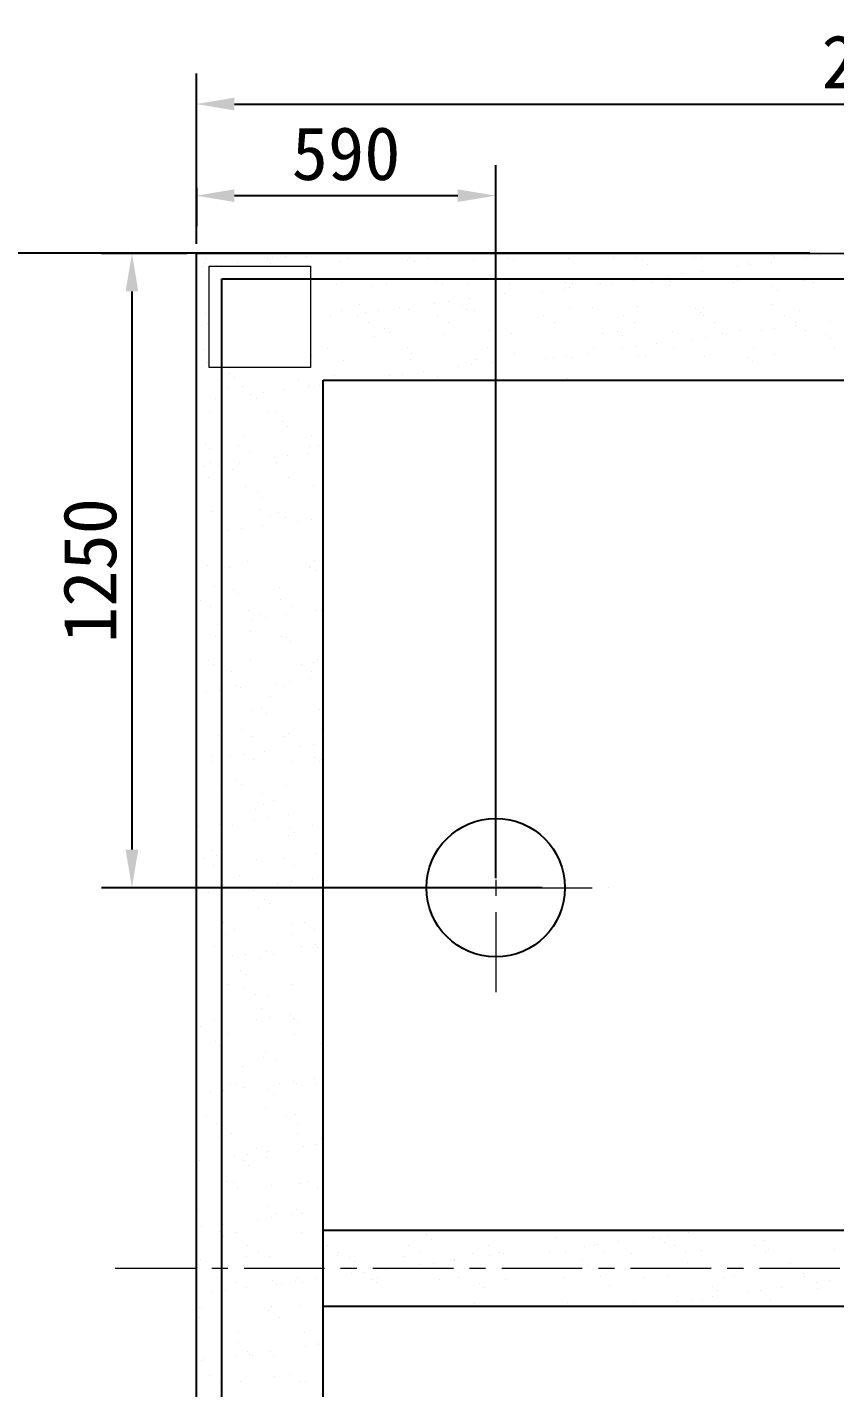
# Model space of a CAD drawing. Header units: millimetres. Extents: x 30580 to 65675, y -20119 to -7519.
# Drawn here: x 53214 to 54806, y -16897 to -14216 of the extents above; entities that cross this region are included whole.
import ezdxf

# ---------------------------------------------------------------- set-up
doc = ezdxf.new("R2010")
doc.units = ezdxf.units.MM
doc.linetypes.add('CENTER', pattern=[50.8, 31.75, -6.35, 6.35, -6.35])
doc.layers.get('Defpoints').update_dxf_attribs({"lineweight": 18})
doc.layers.add('点画线', color=1, linetype='CENTER', lineweight=15)
doc.layers.add('细实线', color=3, linetype='Continuous', lineweight=13)
doc.dimstyles.new('ISO-25', dxfattribs={"dimtxt": 2.5, "dimasz": 2.5, "dimexe": 1.25, "dimexo": 0.625, "dimtad": 1, "dimtxsty": 'Standard', "dimcen": 2.5, "dimadec": 0, "dimazin": 0, "dimtfac": 1, "dimtmove": 0, "dimatfit": 3, "dimfxl": 1, "dimarcsym": 0})

# ---------------------------------------------------------------- blocks, each defined once
blk = doc.blocks.new('*D179')
at = {"color": 0, "lineweight": -2, "ltscale": 150, "transparency": 16777216}
for p, q in [((54756.8, -14661.7), (53077.7, -14661.7)), ((53137.7, -14736.7), (53137.7, -18586.8)), ((54524.7, -18661.8), (53077.7, -18661.8))]:
    blk.add_line(p, q, dxfattribs=at)
at = {"color": 0, "ltscale": 150, "transparency": 16777216}
for points in [[(53125.2, -14736.7), (53150.2, -14736.7), (53137.7, -14661.7)], [(53125.2, -18586.8), (53150.2, -18586.8), (53137.7, -18661.8)]]:
    blk.add_solid(points, dxfattribs=at)
at = {"layer": 'Defpoints', "color": 0, "ltscale": 150, "transparency": 16777216}
for p in [(54775.5, -14661.7), (53137.7, -18661.8), (54543.4, -18661.8)]:
    blk.add_point(p, dxfattribs=at)
at = {"color": 0, "ltscale": 150, "transparency": 16777216, "insert": (53055.2, -16661.8), "char_height": 105, "attachment_point": 5, "rotation": 90}
blk.add_mtext('4000', dxfattribs=at)
blk = doc.blocks.new('*D187')
at = {"color": 0, "lineweight": -2, "ltscale": 150, "transparency": 16777216}
for p, q in [((53547.7, -14643.1), (53547.7, -14307.6)), ((56297.7, -14642.8), (56297.7, -14307.6)), ((53622.7, -14367.6), (56222.7, -14367.6))]:
    blk.add_line(p, q, dxfattribs=at)
at = {"color": 0, "ltscale": 150, "transparency": 16777216}
for points in [[(53622.7, -14355.1), (53622.7, -14380.1), (53547.7, -14367.6)], [(56222.7, -14355.1), (56222.7, -14380.1), (56297.7, -14367.6)]]:
    blk.add_solid(points, dxfattribs=at)
at = {"layer": 'Defpoints', "color": 0, "ltscale": 150, "transparency": 16777216}
for p in [(56297.7, -14367.6), (53547.7, -14661.8), (56297.7, -14661.6)]:
    blk.add_point(p, dxfattribs=at)
at = {"color": 0, "ltscale": 150, "transparency": 16777216, "insert": (54922.7, -14285.1), "char_height": 105, "attachment_point": 5}
blk.add_mtext('2750', dxfattribs=at)
blk = doc.blocks.new('*D607')
at = {"color": 0, "lineweight": -2, "ltscale": 150, "transparency": 16777216}
for p, q in [((53528.9, -14661.8), (53360.6, -14661.8)), ((53420.6, -14736.8), (53420.6, -15836.8)), ((54229, -15911.8), (53360.6, -15911.8))]:
    blk.add_line(p, q, dxfattribs=at)
at = {"color": 0, "ltscale": 150, "transparency": 16777216}
for points in [[(53408.1, -14736.8), (53433.1, -14736.8), (53420.6, -14661.8)], [(53408.1, -15836.8), (53433.1, -15836.8), (53420.6, -15911.8)]]:
    blk.add_solid(points, dxfattribs=at)
at = {"layer": 'Defpoints', "color": 0, "ltscale": 150, "transparency": 16777216}
for p in [(53547.7, -14661.8), (53420.6, -15911.8), (54247.8, -15911.8)]:
    blk.add_point(p, dxfattribs=at)
at = {"color": 0, "ltscale": 150, "transparency": 16777216, "insert": (53338.1, -15286.8), "char_height": 105, "attachment_point": 5, "rotation": 90}
blk.add_mtext('1250', dxfattribs=at)
blk = doc.blocks.new('*D608')
at = {"color": 0, "lineweight": -2, "ltscale": 150, "transparency": 16777216}
for p, q in [((54137.7, -15893.1), (54137.7, -14488.1)), ((53547.7, -14532.4), (53547.7, -14608.1)), ((53622.7, -14548.1), (54062.7, -14548.1))]:
    blk.add_line(p, q, dxfattribs=at)
at = {"color": 0, "ltscale": 150, "transparency": 16777216}
for points in [[(53622.7, -14535.6), (53622.7, -14560.6), (53547.7, -14548.1)], [(54062.7, -14535.6), (54062.7, -14560.6), (54137.7, -14548.1)]]:
    blk.add_solid(points, dxfattribs=at)
at = {"layer": 'Defpoints', "color": 0, "ltscale": 150, "transparency": 16777216}
for p in [(53547.7, -14513.6), (54137.7, -14548.1), (54137.7, -15911.8)]:
    blk.add_point(p, dxfattribs=at)
at = {"color": 0, "ltscale": 150, "transparency": 16777216, "insert": (53842.7, -14465.6), "char_height": 105, "attachment_point": 5}
blk.add_mtext('590', dxfattribs=at)

msp = doc.modelspace()

# ---------------------------------------------------------------- linework, layer by layer
at = {"ltscale": 150}
for p, q in [((53547.676, -14661.806), (56297.676, -14661.586)), ((53548.143, -18661.806), (53547.676, -14661.806)), ((53557.826, -14662.853), (53557.826, -14662.853)), ((54680.595, -14665.119), (54680.595, -14665.119)), ((53560.157, -14688.503), (53560.157, -14688.503)), ((53563.179, -14681.471), (53563.179, -14681.471)), ((53567.189, -14671.433), (53567.189, -14671.433)), ((53586.598, -14685.022), (53586.598, -14685.022)), ((53627.898, -14679.585), (53627.898, -14679.585)), ((53687.527, -14672.053), (53687.527, -14672.053)), ((53693.13, -14682.094), (53693.13, -14682.094)), ((53696.899, -14670.501), (53696.899, -14670.501)), ((53723.341, -14667.02), (53723.341, -14667.02)), ((53764.096, -14667.345), (53764.096, -14667.345)), ((53830.335, -14677.151), (53830.335, -14677.151)), ((53845.725, -14671.766), (53845.725, -14671.766)), ((53963.309, -14675.455), (53963.309, -14675.455)), ((53967.37, -14669.091), (53967.37, -14669.091)), ((53976.733, -14677.671), (53976.733, -14677.671)), ((54003.924, -14671.478), (54003.924, -14671.478)), ((54093.26, -14676.078), (54093.26, -14676.078)), ((54162.122, -14671.191), (54162.122, -14671.191)), ((54173.64, -14673.583), (54173.64, -14673.583)), ((54280.465, -14671.135), (54280.465, -14671.135)), ((54370.321, -14670.903), (54370.321, -14670.903)), ((54413.439, -14669.439), (54413.439, -14669.439)), ((54426.914, -14675.329), (54426.914, -14675.329)), ((54436.277, -14683.909), (54436.277, -14683.909)), ((54528.519, -14670.616), (54528.519, -14670.616)), ((54543.39, -14670.062), (54543.39, -14670.062)), ((54614.188, -14687.849), (54614.188, -14687.849)), ((54633.184, -14679.82), (54633.184, -14679.82)), ((54640.63, -14684.367), (54640.63, -14684.367)), ((54681.93, -14678.93), (54681.93, -14678.93)), ((54686.718, -14670.328), (54686.718, -14670.328)), ((54750.931, -14669.846), (54750.931, -14669.846)), ((54777.372, -14666.365), (54777.372, -14666.365)), ((53814.659, -14713.677), (53814.659, -14713.677)), ((54020.929, -14718.168), (54020.929, -14718.168)), ((54408.446, -14714.935), (54408.446, -14714.935)), ((54477.446, -14705.851), (54477.446, -14705.851)), ((54482.13, -14717.068), (54482.13, -14717.068)), ((54503.888, -14702.37), (54503.888, -14702.37)), ((54545.188, -14696.933), (54545.188, -14696.933)), ((54615.104, -14715.372), (54615.104, -14715.372)), ((54745.055, -14715.995), (54745.055, -14715.995)), ((54763.837, -14719.459), (54763.837, -14719.459)), ((53824.022, -14722.257), (53824.022, -14722.257)), ((53894.795, -14728.028), (53894.795, -14728.028)), ((53922.845, -14720.896), (53922.845, -14720.896)), ((54032, -14723.084), (54032, -14723.084)), ((54081.043, -14720.609), (54081.043, -14720.609)), ((54153.962, -14741.856), (54153.962, -14741.856)), ((54164.974, -14721.388), (54164.974, -14721.388)), ((54230.404, -14738.375), (54230.404, -14738.375)), ((54271.704, -14732.938), (54271.704, -14732.938)), ((54274.202, -14719.915), (54274.202, -14719.915)), ((54283.566, -14728.495), (54283.566, -14728.495)), ((54289.242, -14720.321), (54289.242, -14720.321)), ((54340.704, -14723.853), (54340.704, -14723.853)), ((54344.925, -14722.011), (54344.925, -14722.011)), ((54367.146, -14720.372), (54367.146, -14720.372)), ((54447.44, -14720.034), (54447.44, -14720.034)), ((54480.473, -14724.406), (54480.473, -14724.406)), ((54605.639, -14719.747), (54605.639, -14719.747)), ((54683.746, -14726.152), (54683.746, -14726.152)), ((54693.11, -14734.732), (54693.11, -14734.732)), ((53868.217, -14762.754), (53868.217, -14762.754)), ((53948.22, -14768.942), (53948.22, -14768.942)), ((54017.22, -14759.858), (54017.22, -14759.858)), ((54043.662, -14756.377), (54043.662, -14756.377)), ((54071.491, -14764.5), (54071.491, -14764.5)), ((54080.855, -14773.08), (54080.855, -14773.08)), ((54084.962, -14750.94), (54084.962, -14750.94)), ((54283.665, -14769.018), (54283.665, -14769.018)), ((54327.761, -14768.992), (54327.761, -14768.992)), ((54416.639, -14767.321), (54416.639, -14767.321)), ((54531.035, -14770.738), (54531.035, -14770.738)), ((54546.59, -14767.945), (54546.59, -14767.945)), ((54683.795, -14763.001), (54683.795, -14763.001)), ((53548.934, -14785.901), (53548.934, -14785.901)), ((53566.379, -14779.354), (53566.379, -14779.354)), ((53570.356, -14799.549), (53570.356, -14799.549)), ((53811.478, -14786.945), (53811.478, -14786.945)), ((53833.535, -14775.034), (53833.535, -14775.034)), ((53865.331, -14785.327), (53865.331, -14785.327)), ((53880.478, -14777.861), (53880.478, -14777.861)), ((53886.753, -14798.974), (53886.753, -14798.974)), ((53906.92, -14774.38), (53906.92, -14774.38)), ((53966.509, -14773.338), (53966.509, -14773.338)), ((54023.529, -14785.039), (54023.529, -14785.039)), ((54044.951, -14798.687), (54044.951, -14798.687)), ((54096.46, -14773.961), (54096.46, -14773.961)), ((54231.728, -14784.752), (54231.728, -14784.752)), ((54253.15, -14798.399), (54253.15, -14798.399)), ((54389.926, -14784.464), (54389.926, -14784.464)), ((54411.348, -14798.112), (54411.348, -14798.112)), ((54540.398, -14779.318), (54540.398, -14779.318)), ((54548.124, -14784.177), (54548.124, -14784.177)), ((54569.547, -14797.824), (54569.547, -14797.824)), ((54706.323, -14783.889), (54706.323, -14783.889)), ((54727.745, -14797.537), (54727.745, -14797.537)), ((54737.305, -14775.23), (54737.305, -14775.23)), ((54797.768, -14795.209), (54797.768, -14795.209)), ((53897.995, -14825.91), (53897.995, -14825.91)), ((53918.78, -14809.086), (53918.78, -14809.086)), ((53928.143, -14817.666), (53928.143, -14817.666)), ((54035.2, -14820.967), (54035.2, -14820.967)), ((54125.05, -14813.578), (54125.05, -14813.578)), ((54168.174, -14819.271), (54168.174, -14819.271)), ((54348.125, -14819.894), (54348.125, -14819.894)), ((54378.324, -14815.324), (54378.324, -14815.324)), ((54387.687, -14823.904), (54387.687, -14823.904)), ((54485.33, -14814.951), (54485.33, -14814.951)), ((54584.594, -14819.816), (54584.594, -14819.816)), ((54592.025, -14822.295), (54592.025, -14822.295)), ((54618.304, -14813.255), (54618.304, -14813.255)), ((54661.026, -14813.211), (54661.026, -14813.211)), ((54687.468, -14809.73), (54687.468, -14809.73)), ((54728.767, -14804.293), (54728.767, -14804.293)), ((54748.255, -14813.878), (54748.255, -14813.878)), ((54787.868, -14821.562), (54787.868, -14821.562)), ((53562.795, -14851.926), (53562.795, -14851.926)), ((53805.674, -14848.392), (53805.674, -14848.392)), ((53963.872, -14848.105), (53963.872, -14848.105)), ((54122.071, -14847.817), (54122.071, -14847.817)), ((54330.269, -14847.53), (54330.269, -14847.53)), ((54387.542, -14849.216), (54387.542, -14849.216)), ((54413.984, -14845.735), (54413.984, -14845.735)), ((54455.283, -14840.298), (54455.283, -14840.298)), ((54488.468, -14847.242), (54488.468, -14847.242)), ((54524.284, -14831.214), (54524.284, -14831.214)), ((54550.726, -14827.733), (54550.726, -14827.733)), ((54646.666, -14846.955), (54646.666, -14846.955)), ((54797.231, -14830.142), (54797.231, -14830.142)), ((54804.865, -14846.667), (54804.865, -14846.667)), ((53569.579, -14877.236), (53569.579, -14877.236)), ((53775.432, -14862.252), (53775.432, -14862.252)), ((53836.735, -14872.916), (53836.735, -14872.916)), ((53969.709, -14871.22), (53969.709, -14871.22)), ((53972.339, -14858.164), (53972.339, -14858.164)), ((54099.66, -14871.843), (54099.66, -14871.843)), ((54131.799, -14876.303), (54131.799, -14876.303)), ((54175.612, -14859.91), (54175.612, -14859.91)), ((54234.976, -14868.49), (54234.976, -14868.49)), ((54250.8, -14867.219), (54250.8, -14867.219)), ((54277.242, -14863.737), (54277.242, -14863.737)), ((54286.865, -14866.9), (54286.865, -14866.9)), ((54318.541, -14858.3), (54318.541, -14858.3)), ((54419.839, -14865.204), (54419.839, -14865.204)), ((54431.882, -14864.402), (54431.882, -14864.402)), ((54549.79, -14865.827), (54549.79, -14865.827)), ((54635.156, -14866.148), (54635.156, -14866.148)), ((54644.52, -14874.728), (54644.52, -14874.728)), ((54686.995, -14860.884), (54686.995, -14860.884)), ((53613.357, -14898.258), (53613.357, -14898.258)), ((53622.721, -14906.838), (53622.721, -14906.838)), ((53819.627, -14902.75), (53819.627, -14902.75)), ((53927.316, -14903.223), (53927.316, -14903.223)), ((53953.757, -14899.742), (53953.757, -14899.742)), ((53995.057, -14894.305), (53995.057, -14894.305)), ((54022.901, -14904.496), (54022.901, -14904.496)), ((54064.058, -14885.221), (54064.058, -14885.221)), ((54090.499, -14881.74), (54090.499, -14881.74)), ((53589.961, -14913.11), (53589.961, -14913.11)), ((53611.383, -14926.757), (53611.383, -14926.757)), ((53638.27, -14924.866), (53638.27, -14924.866)), ((53721.573, -14930.31), (53721.573, -14930.31)), ((53748.16, -14912.822), (53748.16, -14912.822)), ((53769.582, -14926.47), (53769.582, -14926.47)), ((53771.244, -14923.17), (53771.244, -14923.17)), ((53790.574, -14921.226), (53790.574, -14921.226)), ((53797.676, -14911.806), (56047.676, -14911.806)), ((53797.676, -18411.806), (53797.676, -14911.806)), ((54279.171, -14908.988), (54279.171, -14908.988)), ((54430.953, -14911.673), (54430.953, -14911.673)), ((54482.445, -14910.734), (54482.445, -14910.734)), ((54589.152, -14911.385), (54589.152, -14911.385)), ((54621.504, -14911.137), (54621.504, -14911.137)), ((54747.35, -14911.098), (54747.35, -14911.098)), ((54751.455, -14911.761), (54751.455, -14911.761)), ((53584.831, -14948.312), (53584.831, -14948.312)), ((53653.831, -14939.228), (53653.831, -14939.228)), ((53666.916, -14947.336), (53666.916, -14947.336)), ((53680.273, -14935.747), (53680.273, -14935.747)), ((53572.779, -14975.119), (53572.779, -14975.119)), ((53688.503, -14975.888), (53688.503, -14975.888)), ((53702.73, -14975.742), (53702.73, -14975.742)), ((53717.479, -14993.668), (53717.479, -14993.668)), ((53726.842, -15002.248), (53726.842, -15002.248)), ((53564.767, -15038.253), (53564.767, -15038.253)), ((53630.989, -15040.318), (53630.989, -15040.318)), ((53641.47, -15022.748), (53641.47, -15022.748)), ((53774.444, -15021.052), (53774.444, -15021.052)), ((53789.187, -15040.031), (53789.187, -15040.031)), ((53574.131, -15046.833), (53574.131, -15046.833)), ((53652.411, -15053.966), (53652.411, -15053.966)), ((53700.669, -15064.591), (53700.669, -15064.591)), ((53727.111, -15061.11), (53727.111, -15061.11)), ((53768.41, -15055.673), (53768.41, -15055.673)), ((53771.037, -15042.745), (53771.037, -15042.745)), ((53563.927, -15082.593), (53563.927, -15082.593)), ((53575.979, -15073.002), (53575.979, -15073.002)), ((53590.369, -15079.112), (53590.369, -15079.112)), ((53618.326, -15087.331), (53618.326, -15087.331)), ((53631.668, -15073.675), (53631.668, -15073.675)), ((53705.93, -15073.625), (53705.93, -15073.625)), ((53571.332, -15103.384), (53571.332, -15103.384)), ((53644.671, -15120.631), (53644.671, -15120.631)), ((53729.53, -15103.096), (53729.53, -15103.096)), ((53777.644, -15118.935), (53777.644, -15118.935)), ((53668.888, -15133.663), (53668.888, -15133.663)), ((53678.252, -15142.243), (53678.252, -15142.243)), ((53579.179, -15170.884), (53579.179, -15170.884)), ((53672.016, -15167.526), (53672.016, -15167.526)), ((53709.13, -15171.507), (53709.13, -15171.507)), ((53678.506, -15199.038), (53678.506, -15199.038)), ((53693.438, -15181.174), (53693.438, -15181.174)), ((53722.447, -15182.741), (53722.447, -15182.741)), ((53747.506, -15189.953), (53747.506, -15189.953)), ((53773.948, -15186.472), (53773.948, -15186.472)), ((53610.764, -15207.956), (53610.764, -15207.956)), ((53637.206, -15204.475), (53637.206, -15204.475)), ((53569.736, -15277.326), (53569.736, -15277.326)), ((53612.359, -15280.592), (53612.359, -15280.592)), ((53647.871, -15268.514), (53647.871, -15268.514)), ((53770.558, -15280.305), (53770.558, -15280.305)), ((53773.01, -15279.073), (53773.01, -15279.073)), ((53780.844, -15266.817), (53780.844, -15266.817)), ((53782.373, -15287.653), (53782.373, -15287.653)), ((53582.379, -15318.767), (53582.379, -15318.767)), ((53620.298, -15323.658), (53620.298, -15323.658)), ((53629.662, -15332.238), (53629.662, -15332.238)), ((53712.33, -15319.39), (53712.33, -15319.39)), ((53554.845, -15345.022), (53554.845, -15345.022)), ((53576.267, -15358.67), (53576.267, -15358.67)), ((53713.043, -15344.735), (53713.043, -15344.735)), ((53734.466, -15358.382), (53734.466, -15358.382)), ((53651.071, -15366.396), (53651.071, -15366.396)), ((53657.602, -15383.318), (53657.602, -15383.318)), ((53673.857, -15372.736), (53673.857, -15372.736)), ((53684.043, -15379.837), (53684.043, -15379.837)), ((53725.343, -15374.4), (53725.343, -15374.4)), ((53784.044, -15364.7), (53784.044, -15364.7)), ((53794.344, -15365.316), (53794.344, -15365.316)), ((53585.579, -15416.649), (53585.579, -15416.649)), ((53588.601, -15392.403), (53588.601, -15392.403)), ((53653.387, -15407.8), (53653.387, -15407.8)), ((53715.53, -15417.273), (53715.53, -15417.273)), ((53724.42, -15419.068), (53724.42, -15419.068)), ((53733.783, -15427.648), (53733.783, -15427.648)), ((53571.708, -15463.654), (53571.708, -15463.654)), ((53654.271, -15464.279), (53654.271, -15464.279)), ((53777.978, -15468.146), (53777.978, -15468.146)), ((53787.244, -15462.583), (53787.244, -15462.583)), ((53581.072, -15472.234), (53581.072, -15472.234)), ((53595.872, -15472.231), (53595.872, -15472.231)), ((53617.295, -15485.878), (53617.295, -15485.878)), ((53754.071, -15471.943), (53754.071, -15471.943)), ((53775.493, -15485.591), (53775.493, -15485.591)), ((53588.779, -15514.532), (53588.779, -15514.532)), ((53594.139, -15523.202), (53594.139, -15523.202)), ((53625.267, -15512.731), (53625.267, -15512.731)), ((53635.438, -15517.765), (53635.438, -15517.765)), ((53704.439, -15508.681), (53704.439, -15508.681)), ((53718.73, -15515.155), (53718.73, -15515.155)), ((53730.881, -15505.2), (53730.881, -15505.2)), ((53772.18, -15499.763), (53772.18, -15499.763)), ((53567.697, -15526.683), (53567.697, -15526.683)), ((53694.414, -15535.009), (53694.414, -15535.009)), ((53657.471, -15562.162), (53657.471, -15562.162)), ((53675.83, -15559.063), (53675.83, -15559.063)), ((53685.193, -15567.643), (53685.193, -15567.643)), ((53790.444, -15560.465), (53790.444, -15560.465)), ((53636.9, -15599.439), (53636.9, -15599.439)), ((53795.098, -15599.152), (53795.098, -15599.152)), ((53591.979, -15612.415), (53591.979, -15612.415)), ((53658.322, -15613.086), (53658.322, -15613.086)), ((53721.93, -15613.038), (53721.93, -15613.038)), ((53729.388, -15608.141), (53729.388, -15608.141)), ((53777.718, -15630.562), (53777.718, -15630.562)), ((53576.677, -15652.727), (53576.677, -15652.727)), ((53614.534, -15652.046), (53614.534, -15652.046)), ((53640.976, -15648.565), (53640.976, -15648.565)), ((53682.276, -15643.128), (53682.276, -15643.128)), ((53751.276, -15634.044), (53751.276, -15634.044)), ((53779.951, -15654.473), (53779.951, -15654.473)), ((53577.243, -15662.505), (53577.243, -15662.505)), ((53660.671, -15660.044), (53660.671, -15660.044)), ((53735.442, -15662.217), (53735.442, -15662.217)), ((53789.314, -15663.053), (53789.314, -15663.053)), ((53793.644, -15658.348), (53793.644, -15658.348)), ((53595.18, -15710.297), (53595.18, -15710.297)), ((53627.24, -15699.059), (53627.24, -15699.059)), ((53636.603, -15707.639), (53636.603, -15707.639)), ((53725.131, -15710.921), (53725.131, -15710.921)), ((53677.927, -15726.647), (53677.927, -15726.647)), ((53663.871, -15757.927), (53663.871, -15757.927)), ((53680.798, -15748.136), (53680.798, -15748.136)), ((53699.349, -15740.295), (53699.349, -15740.295)), ((53796.845, -15756.231), (53796.845, -15756.231)), ((53551.072, -15791.93), (53551.072, -15791.93)), ((53592.371, -15786.493), (53592.371, -15786.493)), ((53618.271, -15789.713), (53618.271, -15789.713)), ((53661.372, -15777.409), (53661.372, -15777.409)), ((53687.814, -15773.928), (53687.814, -15773.928)), ((53729.113, -15768.49), (53729.113, -15768.49)), ((53776.469, -15789.425), (53776.469, -15789.425)), ((53598.38, -15808.18), (53598.38, -15808.18)), ((53728.331, -15808.803), (53728.331, -15808.803)), ((53731.361, -15794.468), (53731.361, -15794.468)), ((53740.724, -15803.048), (53740.724, -15803.048)), ((53578.65, -15839.054), (53578.65, -15839.054)), ((53784.92, -15843.546), (53784.92, -15843.546)), ((53560.756, -15854.143), (53560.756, -15854.143)), ((53582.178, -15867.791), (53582.178, -15867.791)), ((53588.013, -15847.634), (53588.013, -15847.634)), ((53667.071, -15855.809), (53667.071, -15855.809)), ((53718.955, -15853.856), (53718.955, -15853.856)), ((53740.377, -15867.503), (53740.377, -15867.503)), ((53632.208, -15888.132), (53632.208, -15888.132)), ((53734.651, -15899.29), (53734.651, -15899.29)), ((53775.951, -15893.853), (53775.951, -15893.853)), ((53571.467, -15920.774), (53571.467, -15920.774)), ((53597.909, -15917.293), (53597.909, -15917.293)), ((53601.58, -15906.063), (53601.58, -15906.063)), ((53639.209, -15911.855), (53639.209, -15911.855)), ((53659.298, -15916.921), (53659.298, -15916.921)), ((53708.209, -15902.771), (53708.209, -15902.771)), ((53731.531, -15906.686), (53731.531, -15906.686)), ((53682.771, -15934.464), (53682.771, -15934.464)), ((53692.134, -15943.044), (53692.134, -15943.044)), ((53670.271, -15953.692), (53670.271, -15953.692)), ((53601.784, -15981.351), (53601.784, -15981.351)), ((53604.78, -16003.945), (53604.78, -16003.945)), ((53623.206, -15994.999), (53623.206, -15994.999)), ((53734.731, -16004.569), (53734.731, -16004.569)), ((53736.33, -15983.541), (53736.33, -15983.541)), ((53759.982, -15981.064), (53759.982, -15981.064)), ((53781.404, -15994.711), (53781.404, -15994.711)), ((53583.618, -16028.127), (53583.618, -16028.127)), ((53755.047, -16028.134), (53755.047, -16028.134)), ((53781.488, -16024.653), (53781.488, -16024.653)), ((53786.892, -16029.873), (53786.892, -16029.873)), ((53549.304, -16055.22), (53549.304, -16055.22)), ((53618.304, -16046.136), (53618.304, -16046.136)), ((53644.746, -16042.655), (53644.746, -16042.655)), ((53673.471, -16051.575), (53673.471, -16051.575)), ((53686.046, -16037.218), (53686.046, -16037.218)), ((53700.326, -16044.13), (53700.326, -16044.13)), ((53796.256, -16038.453), (53796.256, -16038.453)), ((53634.181, -16074.459), (53634.181, -16074.459)), ((53643.544, -16083.039), (53643.544, -16083.039)), ((53607.98, -16101.828), (53607.98, -16101.828)), ((53642.811, -16108.56), (53642.811, -16108.56)), ((53737.931, -16102.451), (53737.931, -16102.451)), ((53664.233, -16122.207), (53664.233, -16122.207)), ((53687.74, -16123.537), (53687.74, -16123.537)), ((53676.671, -16149.457), (53676.671, -16149.457)), ((53732.883, -16162.58), (53732.883, -16162.58)), ((53554.842, -16186.02), (53554.842, -16186.02)), ((53583.155, -16171.625), (53583.155, -16171.625)), ((53596.141, -16180.583), (53596.141, -16180.583)), ((53665.142, -16171.499), (53665.142, -16171.499)), ((53691.584, -16168.018), (53691.584, -16168.018)), ((53738.302, -16169.869), (53738.302, -16169.869)), ((53741.353, -16171.338), (53741.353, -16171.338)), ((53747.666, -16178.449), (53747.666, -16178.449)), ((53585.591, -16214.455), (53585.591, -16214.455)), ((53611.18, -16199.711), (53611.18, -16199.711)), ((53741.131, -16200.334), (53741.131, -16200.334)), ((53791.861, -16218.946), (53791.861, -16218.946)), ((53594.954, -16223.035), (53594.954, -16223.035)), ((53679.871, -16247.34), (53679.871, -16247.34)), ((53683.839, -16235.768), (53683.839, -16235.768)), ((53639.15, -16263.532), (53639.15, -16263.532)), ((53705.261, -16249.416), (53705.261, -16249.416)), ((53614.38, -16297.593), (53614.38, -16297.593)), ((53624.182, -16298.834), (53624.182, -16298.834)), ((53711.979, -16296.861), (53711.979, -16296.861)), ((53738.421, -16293.38), (53738.421, -16293.38)), ((53744.331, -16298.217), (53744.331, -16298.217)), ((53779.721, -16287.943), (53779.721, -16287.943)), ((53782.381, -16298.546), (53782.381, -16298.546)), ((53575.237, -16314.864), (53575.237, -16314.864)), ((53601.679, -16311.383), (53601.679, -16311.383)), ((53642.979, -16305.946), (53642.979, -16305.946)), ((53689.712, -16309.864), (53689.712, -16309.864)), ((53699.075, -16318.444), (53699.075, -16318.444)), ((53683.071, -16345.223), (53683.071, -16345.223)), ((53566.668, -16363.264), (53566.668, -16363.264)), ((53588.09, -16376.911), (53588.09, -16376.911)), ((53724.866, -16362.977), (53724.866, -16362.977)), ((53743.271, -16358.942), (53743.271, -16358.942)), ((53746.288, -16376.624), (53746.288, -16376.624)), ((53590.56, -16403.528), (53590.56, -16403.528)), ((53617.58, -16395.476), (53617.58, -16395.476)), ((53747.531, -16396.099), (53747.531, -16396.099)), ((53793.833, -16405.274), (53793.833, -16405.274)), ((53665.21, -16426.042), (53665.21, -16426.042)), ((53689.816, -16431.308), (53689.816, -16431.308)), ((53758.817, -16422.224), (53758.817, -16422.224)), ((53785.259, -16418.743), (53785.259, -16418.743)), ((53549.066, -16448.049), (53549.066, -16448.049)), ((53553.074, -16449.311), (53553.074, -16449.311)), ((53622.075, -16440.226), (53622.075, -16440.226)), ((53641.122, -16449.86), (53641.122, -16449.86)), ((53648.516, -16436.745), (53648.516, -16436.745)), ((53650.485, -16458.44), (53650.485, -16458.44)), ((53686.271, -16443.105), (53686.271, -16443.105)), ((53607.695, -16490.472), (53607.695, -16490.472)), ((53620.78, -16493.359), (53620.78, -16493.359)), ((53629.117, -16504.12), (53629.117, -16504.12)), ((53694.681, -16498.937), (53694.681, -16498.937)), ((53750.731, -16493.982), (53750.731, -16493.982)), ((53765.894, -16490.185), (53765.894, -16490.185)), ((53787.316, -16503.832), (53787.316, -16503.832)), ((53689.471, -16540.988), (53689.471, -16540.988)), ((53548.039, -16553.538), (53548.039, -16553.538)), ((53552.266, -16545.931), (53552.266, -16545.931)), ((53668.912, -16565.589), (53668.912, -16565.589)), ((53695.354, -16562.108), (53695.354, -16562.108)), ((53706.237, -16553.25), (53706.237, -16553.25)), ((53736.654, -16556.671), (53736.654, -16556.671)), ((53745.243, -16545.269), (53745.243, -16545.269)), ((53754.607, -16553.849), (53754.607, -16553.849)), ((53558.612, -16580.11), (53558.612, -16580.11)), ((53592.532, -16589.855), (53592.532, -16589.855)), ((53599.911, -16574.673), (53599.911, -16574.673)), ((53623.98, -16591.241), (53623.98, -16591.241)), ((53753.931, -16591.865), (53753.931, -16591.865)), ((53797.676, -16586.806), (56047.676, -16586.806)), ((53798.802, -16594.347), (53798.802, -16594.347)), ((53891.136, -16586.921), (53891.136, -16586.921)), ((54002.076, -16596.093), (54002.076, -16596.093)), ((54517.201, -16592.021), (54517.201, -16592.021)), ((53601.895, -16598.435), (53601.895, -16598.435)), ((53648.723, -16617.681), (53648.723, -16617.681)), ((53806.921, -16617.393), (53806.921, -16617.393)), ((53965.12, -16617.106), (53965.12, -16617.106)), ((54011.439, -16604.673), (54011.439, -16604.673)), ((54123.318, -16616.818), (54123.318, -16616.818)), ((54258.346, -16600.585), (54258.346, -16600.585)), ((54312.718, -16618.942), (54312.718, -16618.942)), ((54331.516, -16616.531), (54331.516, -16616.531)), ((54339.16, -16615.461), (54339.16, -16615.461)), ((54380.459, -16610.024), (54380.459, -16610.024)), ((54449.46, -16600.939), (54449.46, -16600.939)), ((54461.62, -16602.331), (54461.62, -16602.331)), ((54470.983, -16610.911), (54470.983, -16610.911)), ((54475.902, -16597.458), (54475.902, -16597.458)), ((54489.715, -16616.243), (54489.715, -16616.243)), ((54647.913, -16615.956), (54647.913, -16615.956)), ((54667.89, -16606.822), (54667.89, -16606.822)), ((53555.466, -16643.814), (53555.466, -16643.814)), ((53646.091, -16638.933), (53646.091, -16638.933)), ((53670.145, -16631.328), (53670.145, -16631.328)), ((53692.671, -16638.871), (53692.671, -16638.871)), ((53825.645, -16637.175), (53825.645, -16637.175)), ((53828.343, -16631.041), (53828.343, -16631.041)), ((53849.365, -16640.679), (53849.365, -16640.679)), ((53858.728, -16649.259), (53858.728, -16649.259)), ((53955.596, -16637.798), (53955.596, -16637.798)), ((53986.542, -16630.753), (53986.542, -16630.753)), ((54055.635, -16645.17), (54055.635, -16645.17)), ((54056.975, -16646.028), (54056.975, -16646.028)), ((54092.801, -16632.855), (54092.801, -16632.855)), ((54125.976, -16636.944), (54125.976, -16636.944)), ((54144.74, -16630.466), (54144.74, -16630.466)), ((54152.417, -16633.463), (54152.417, -16633.463)), ((54243.717, -16628.026), (54243.717, -16628.026)), ((54275.775, -16631.158), (54275.775, -16631.158)), ((54308.908, -16646.917), (54308.908, -16646.917)), ((54352.939, -16630.178), (54352.939, -16630.178)), ((54405.726, -16631.782), (54405.726, -16631.782)), ((54511.137, -16629.891), (54511.137, -16629.891)), ((54542.931, -16626.838), (54542.931, -16626.838)), ((54669.336, -16629.603), (54669.336, -16629.603)), ((54675.905, -16625.142), (54675.905, -16625.142)), ((54805.856, -16625.766), (54805.856, -16625.766)), ((53852.492, -16672.949), (53852.492, -16672.949)), ((53878.933, -16669.468), (53878.933, -16669.468)), ((53920.233, -16664.031), (53920.233, -16664.031)), ((53989.234, -16654.947), (53989.234, -16654.947)), ((54015.675, -16651.466), (54015.675, -16651.466)), ((54318.272, -16655.497), (54318.272, -16655.497)), ((54515.178, -16651.408), (54515.178, -16651.408)), ((54718.452, -16653.154), (54718.452, -16653.154)), ((54727.816, -16661.734), (54727.816, -16661.734)), ((54744.596, -16672.772), (54744.596, -16672.772)), ((53589.066, -16680.746), (53589.066, -16680.746)), ((53627.18, -16689.124), (53627.18, -16689.124)), ((53646.749, -16700.036), (53646.749, -16700.036)), ((53696.653, -16685.265), (53696.653, -16685.265)), ((53706.017, -16693.845), (53706.017, -16693.845)), ((53715.749, -16690.952), (53715.749, -16690.952)), ((53742.191, -16687.47), (53742.191, -16687.47)), ((53747.264, -16680.459), (53747.264, -16680.459)), ((53757.131, -16689.747), (53757.131, -16689.747)), ((53783.491, -16682.033), (53783.491, -16682.033)), ((53894.337, -16684.804), (53894.337, -16684.804)), ((53902.923, -16689.756), (53902.923, -16689.756)), ((53905.463, -16680.171), (53905.463, -16680.171)), ((54027.31, -16683.108), (54027.31, -16683.108)), ((54063.661, -16679.884), (54063.661, -16679.884)), ((54106.197, -16691.502), (54106.197, -16691.502)), ((54115.56, -16700.082), (54115.56, -16700.082)), ((54157.261, -16683.731), (54157.261, -16683.731)), ((54271.86, -16679.596), (54271.86, -16679.596)), ((54344.466, -16678.788), (54344.466, -16678.788)), ((54362.467, -16695.994), (54362.467, -16695.994)), ((54430.058, -16679.309), (54430.058, -16679.309)), ((54477.44, -16677.092), (54477.44, -16677.092)), ((54565.741, -16697.74), (54565.741, -16697.74)), ((54588.257, -16679.022), (54588.257, -16679.022)), ((54607.391, -16677.715), (54607.391, -16677.715)), ((54700.781, -16699.381), (54700.781, -16699.381)), ((54746.455, -16678.734), (54746.455, -16678.734)), ((54769.781, -16690.297), (54769.781, -16690.297)), ((54772.011, -16702.232), (54772.011, -16702.232)), ((54796.223, -16686.816), (54796.223, -16686.816)), ((53579.007, -16708.954), (53579.007, -16708.954)), ((53605.449, -16705.473), (53605.449, -16705.473)), ((54278.975, -16729.041), (54278.975, -16729.041)), ((54408.926, -16729.664), (54408.926, -16729.664)), ((54496.297, -16726.302), (54496.297, -16726.302)), ((54522.739, -16722.821), (54522.739, -16722.821)), ((54546.131, -16724.721), (54546.131, -16724.721)), ((54564.039, -16717.384), (54564.039, -16717.384)), ((54575.104, -16706.32), (54575.104, -16706.32)), ((54633.039, -16708.3), (54633.039, -16708.3)), ((54659.481, -16704.818), (54659.481, -16704.818)), ((54679.105, -16723.025), (54679.105, -16723.025)), ((53553.305, -16738.43), (53553.305, -16738.43)), ((53558.666, -16741.697), (53558.666, -16741.697)), ((53689.75, -16744.889), (53689.75, -16744.889)), ((53695.872, -16736.753), (53695.872, -16736.753)), ((53750.212, -16734.342), (53750.212, -16734.342)), ((53797.676, -16736.806), (56047.676, -16736.806)), ((53828.845, -16735.057), (53828.845, -16735.057)), ((53953.486, -16736.088), (53953.486, -16736.088)), ((53958.796, -16735.68), (53958.796, -16735.68)), ((54096.002, -16730.737), (54096.002, -16730.737)), ((54427.297, -16735.386), (54427.297, -16735.386)), ((53552.974, -16758.824), (53552.974, -16758.824)), ((53597.501, -16778.928), (53597.501, -16778.928)), ((53711.172, -16758.536), (53711.172, -16758.536)), ((53630.093, -16807.955), (53630.093, -16807.955)), ((53630.38, -16787.007), (53630.38, -16787.007)), ((53760.331, -16787.63), (53760.331, -16787.63)), ((53788.292, -16807.667), (53788.292, -16807.667)), ((53625.845, -16834.317), (53625.845, -16834.317)), ((53648.063, -16825.26), (53648.063, -16825.26)), ((53652.287, -16830.835), (53652.287, -16830.835)), ((53657.427, -16833.84), (53657.427, -16833.84)), ((53693.586, -16825.398), (53693.586, -16825.398)), ((53699.072, -16834.636), (53699.072, -16834.636)), ((53762.587, -16816.314), (53762.587, -16816.314)), ((53789.029, -16812.833), (53789.029, -16812.833)), ((53556.844, -16843.401), (53556.844, -16843.401)), ((53561.866, -16839.579), (53561.866, -16839.579)), ((53572.579, -16872.385), (53572.579, -16872.385)), ((53594.001, -16886.032), (53594.001, -16886.032)), ((53633.58, -16884.889), (53633.58, -16884.889)), ((53701.622, -16874.338), (53701.622, -16874.338)), ((53730.777, -16872.097), (53730.777, -16872.097)), ((53752.2, -16885.745), (53752.2, -16885.745)), ((53763.531, -16885.512), (53763.531, -16885.512))]:
    msp.add_line(p, q, dxfattribs=at)
at = {"ltscale": 125}
msp.add_lwpolyline([(53597.676, -14711.806), (56247.676, -14711.806), (56247.676, -18611.806), (53597.676, -18611.806)], close=True, dxfattribs=at)
at = {"ltscale": 150}
msp.add_circle((54137.676, -15911.806), 136.5, dxfattribs=at)
at = {"layer": '点画线', "ltscale": 5}
for p, q in [((54137.676, -15705.774), (54137.676, -16117.838)), ((53915.132, -15911.806), (54360.221, -15911.806)), ((53387.478, -16661.806), (56398.611, -16661.806))]:
    msp.add_line(p, q, dxfattribs=at)
at = {"layer": '细实线'}
for p, q in [((53572.676, -14686.806), (53772.676, -14686.806)), ((53572.676, -14886.806), (53572.676, -14686.806)), ((53772.676, -14686.806), (53772.676, -14886.806)), ((53772.676, -14886.806), (53572.676, -14886.806))]:
    msp.add_line(p, q, dxfattribs=at)

# ---------------------------------------------------------------- dimensions: what is measured, and where the dimension line sits
at = {"color": 3, "ltscale": 150}
for base, p1, p2, override, picture, middle in [((56297.672, -14367.55), (53547.676, -14661.806), (56297.672, -14661.586), {"dimscale": 30, "dimtxt": 3.5, "dimexe": 2, "dimgap": 1, "dimatfit": 0}, '*D187', (54922.674, -14285.05)), ((54137.676, -14548.149), (53547.676, -14513.628), (54137.676, -15911.806), {"dimscale": 30, "dimtxt": 3.5, "dimexe": 2, "dimgap": 1, "dimdec": 0, "dimatfit": 0}, '*D608', (53842.676, -14465.649))]:
    dim = msp.add_linear_dim(base=base, p1=p1, p2=p2, dimstyle='ISO-25', override=override, dxfattribs=at)
    dim.commit()
    dim.dimension.update_dxf_attribs({"geometry": picture, "text_midpoint": middle})
for base, p1, p2, picture, middle in [((53137.699, -18661.806), (54775.529, -14661.707), (54543.427, -18661.806), '*D179', (53137.699, -16661.757)), ((53420.641, -15911.806), (53547.676, -14661.806), (54247.759, -15911.806), '*D607', (53420.641, -15286.806))]:
    dim = msp.add_linear_dim(base=base, p1=p1, p2=p2, angle=90, dimstyle='ISO-25', override={"dimscale": 30, "dimtxt": 3.5, "dimexe": 2, "dimgap": 1, "dimdec": 0, "dimatfit": 0}, dxfattribs=at)
    dim.commit()
    dim.dimension.update_dxf_attribs({"geometry": picture, "text_midpoint": middle, "dimtype": 160})

doc.saveas('drawing.dxf')
